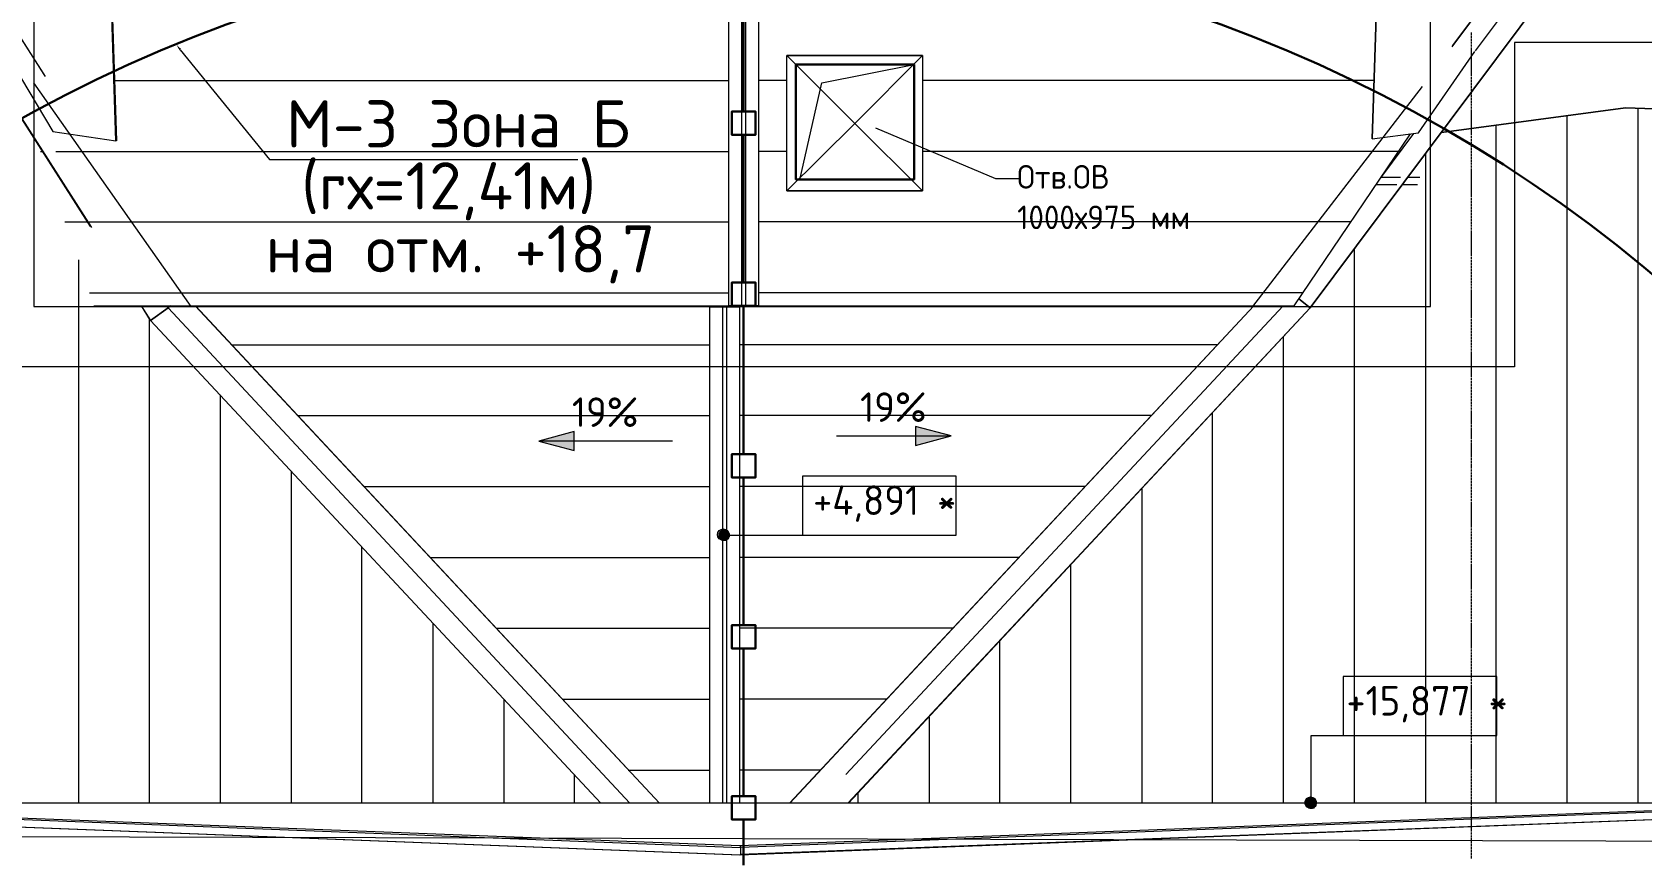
# Model space of a CAD drawing. Header units: millimetres. Extents: x -42533 to 645315, y 3457 to 82611.
# Drawn here: x 562050 to 575676, y 25284 to 32285 of the extents above; entities that cross this region are included whole.
import ezdxf

# ---------------------------------------------------------------- set-up
doc = ezdxf.new("R2010")
doc.units = ezdxf.units.MM
for name, color, linetype, true_color in [('PDF _!ЭОМ.Молниезащита', 7, 'Continuous', 0x954a95), ('PDF _Аннотация', 7, 'Continuous', 0xbababa), ('PDF _Антураж', 7, 'Continuous', 0xbababa), ('PDF _Воздуховоды', 7, 'Continuous', 0xbababa), ('PDF _Каркас', 7, 'Continuous', 0xbababa), ('PDF _Крыша', 7, 'Continuous', 0xbababa), ('PDF _Крыша штриховка', 7, 'Continuous', 0xbababa), ('PDF _Ограждение', 7, 'Continuous', 0xbababa), ('PDF _Оси', 7, 'Continuous', 0xbababa), ('PDF _Отметки', 7, 'Continuous', 0xbababa), ('PDF _Размеры', 7, 'Continuous', 0xbababa)]:
    doc.layers.add(name, color=color, linetype=linetype, true_color=true_color)
doc.layers.add('PDF _Линии', color=7, linetype='Continuous')
doc.layers.add('PDF _Текст', color=7, linetype='Continuous')
doc.styles.add('PDF GOST Common', font='GOST_Common.ttf')
doc.styles.add('PDF ISOCPEUR', font='isocpeur.ttf')

msp = doc.modelspace()

# ---------------------------------------------------------------- linework, layer by layer
at = {"layer": 'PDF _!ЭОМ.Молниезащита', "color": 5, "lineweight": 30}
for points in [[(568070.8, 31613.3), (568070.8, 32612.8), (568070.8, 32862.7), (567973.3, 32862.7), (567973.3, 33061.8), (568172.4, 33061.8), (568172.4, 32862.7), (568070.8, 32862.7)], [(568070.8, 30164.8), (568070.8, 31164.4), (568070.8, 31414.2), (567973.3, 31414.2), (567973.3, 31613.3), (568172.4, 31613.3), (568172.4, 31414.2), (568070.8, 31414.2)], [(568070.8, 28712.1), (568070.8, 29715.9), (568070.8, 29965.8), (567973.3, 29965.8), (567973.3, 30164.8), (568172.4, 30164.8), (568172.4, 29965.8), (568070.8, 29965.8)], [(568070.8, 27263.6), (568070.8, 28263.1), (568070.8, 28513), (567973.3, 28513), (567973.3, 28712.1), (568172.4, 28712.1), (568172.4, 28513), (568070.8, 28513)], [(568070.8, 25815.1), (568070.8, 26814.7), (568070.8, 27064.5), (567973.3, 27064.5), (567973.3, 27263.6), (568172.4, 27263.6), (568172.4, 27064.5), (568070.8, 27064.5)], [(568070.8, 25230.6), (568070.8, 25616.1), (567973.3, 25616.1), (567973.3, 25815.1), (568172.4, 25815.1), (568172.4, 25616.1), (568070.8, 25616.1)]]:
    msp.add_lwpolyline(points, dxfattribs=at)
at = {"layer": 'PDF _!ЭОМ.Молниезащита', "lineweight": 5}
msp.add_lwpolyline([(563301.8, 32134.3), (564059.9, 31206.7), (566668.9, 31206.7)], dxfattribs=at)
at = {"layer": 'PDF _!ЭОМ.Молниезащита', "color": 116, "lineweight": 30, "true_color": 0x136734}
msp.add_circle((567904.4, 20845.7), 12246.5, dxfattribs=at)
at = {"layer": 'PDF _!ЭОМ.Молниезащита', "lineweight": 13}
msp.add_arc((567008.4, 20453.1), 17757.8, 299.14304, 50.43064, dxfattribs=at)
at = {"layer": 'PDF _!ЭОМ.Молниезащита', "transparency": 33554559}
msp.add_solid([(563297.5, 32130), (563272.1, 32176.6), (563310.2, 32142.7)], dxfattribs=at)
at = {"layer": 'PDF _Аннотация', "color": 8, "lineweight": 9}
msp.add_lwpolyline([(569188.9, 31473.5), (570205.4, 31045.8), (570408.7, 31045.8)], dxfattribs=at)
at = {"layer": 'PDF _Аннотация', "color": 8, "lineweight": 20}
for points in [[(569870.8, 28026), (569870.8, 28525.7), (568570.5, 28525.7), (568570.5, 28026)], [(574449.2, 26327.6), (574449.2, 26827.4), (573148.9, 26827.4), (573148.9, 26327.6)]]:
    msp.add_lwpolyline(points, close=True, dxfattribs=at)
at = {"layer": 'PDF _Антураж', "color": 8, "lineweight": 18}
for points in [[(561959.2, 31888.6), (562226, 31443.9), (562759.6, 31363.4), (562399.6, 42502.4), (562602.9, 48813.1), (562399.6, 55094.1), (562556.3, 55733.6), (561328.1, 55733.6), (561213.7, 55272), (561188.3, 55263.5), (561306.9, 55733.6)], [(562556.3, 55733.6), (562560.6, 55733.6), (562399.6, 55094.1), (562607.2, 48813.1), (562399.6, 42502.4), (562763.9, 31363.4), (562759.6, 31363.4)], [(574932, 55314.3), (574927.8, 55314.3), (574821.9, 55733.6), (573593.7, 55733.6), (573746.1, 55128), (573534.4, 48652.1), (573746.1, 42142.4), (573394.6, 31380.4), (573784.2, 31431.2), (574262.8, 32121.5)], [(573394.6, 31380.4), (573746.1, 42142.4), (573534.4, 48652.1), (573746.1, 55128), (573593.7, 55733.6)], [(575537.7, 31643), (575537.7, 31643)], [(573394.6, 31380.4), (573394.6, 31380.4)], [(581518, 25421.2), (576571.1, 25633), (576528.8, 25823.6), (576329.7, 25823.6), (576283.1, 25633), (568041.1, 25315.3), (559807.6, 25633), (559761, 25823.6), (559561.9, 25823.6), (559506.9, 25599.1), (554674.4, 25421.2)], [(568041.1, 25395.8), (568045.3, 25395.8), (568045.3, 25383.1), (576278.9, 25700.8), (576278.9, 25633), (568045.3, 25319.6)], [(568045.3, 25383.1), (568045.3, 25395.8)]]:
    msp.add_lwpolyline(points, dxfattribs=at)
for points in [[(573979.1, 31435.4), (575537.7, 31643), (581390.9, 31439.7), (575537.7, 31643)], [(559811.8, 25700.8), (568045.3, 25378.9), (568045.3, 25315.3), (559811.8, 25633)]]:
    msp.add_lwpolyline(points, close=True, dxfattribs=at)
at = {"layer": 'PDF _Воздуховоды', "color": 8, "lineweight": 18}
for points in [[(568439.2, 30939.9), (569587, 30939.9), (569015.2, 31511.7), (568439.2, 30939.9), (568439.2, 32087.7), (569015.2, 31511.7), (569587, 32087.7), (568439.2, 32087.7)], [(569587, 32087.7), (569587, 30939.9)]]:
    msp.add_lwpolyline(points, dxfattribs=at)
msp.add_lwpolyline([(568439.2, 30939.9), (568439.2, 32087.7), (569587, 32087.7), (569587, 30939.9)], close=True, dxfattribs=at)
at = {"layer": 'PDF _Каркас', "lineweight": 18}
for points in [[(573428.5, 30994.9), (573602.1, 30994.9)], [(573631.8, 31054.2), (573466.6, 31054.2)], [(573648.7, 30994.9), (573775.8, 30994.9)], [(573797, 31054.2), (573695.3, 31054.2)], [(563843.9, 29965.8), (563843.9, 29961.5), (563776.1, 29961.5), (563708.4, 29961.5), (563708.4, 29965.8)], [(563776.1, 29961.5), (563776.1, 29965.8)], [(565944.6, 29965.8), (565944.6, 29957.3), (565881.1, 29957.3), (565809.1, 29957.3), (565809.1, 29965.8)], [(565881.1, 29957.3), (565881.1, 29965.8)], [(567986.1, 29965.8), (567986.1, 29961.5), (567922.5, 29961.5), (567850.5, 29961.5), (567850.5, 29965.8)], [(567922.5, 29961.5), (567922.5, 29965.8)], [(568341.8, 29965.8), (568341.8, 29961.5), (568269.8, 29961.5), (568206.3, 29961.5), (568206.3, 29965.8)], [(568269.8, 29965.8), (568269.8, 29961.5)], [(572119.8, 29965.8), (572119.8, 29961.5), (572047.8, 29961.5), (571984.2, 29961.5), (571984.2, 29965.8)], [(572047.8, 29965.8), (572047.8, 29961.5)]]:
    msp.add_lwpolyline(points, dxfattribs=at)
at = {"layer": 'PDF _Крыша', "color": 8, "lineweight": 9}
for points in [[(568197.8, 29965.8), (572733.9, 29965.8), (573716.5, 31422.7)], [(562573.3, 29965.8), (567947.9, 29965.8)], [(563708.4, 29961.5), (563437.3, 29961.5)], [(565809.1, 29961.5), (563843.9, 29961.5)], [(567850.5, 29961.5), (565944.6, 29961.5)], [(567905.6, 29957.3), (567905.6, 29961.5)], [(568206.3, 29961.5), (567986.1, 29961.5)], [(572047.8, 29961.5), (568341.8, 29961.5)], [(572382.3, 29961.5), (572119.8, 29961.5)]]:
    msp.add_lwpolyline(points, dxfattribs=at)
at = {"layer": 'PDF _Крыша штриховка', "color": 8, "lineweight": 9}
for points in [[(562746.9, 31875.9), (567947.9, 31875.9)], [(568439.2, 31875.9), (568197.8, 31875.9)], [(573411.5, 31875.9), (569587, 31875.9)], [(575643.6, 31638.7), (575643.6, 25755.8)], [(574440.7, 31494.7), (574440.7, 25755.8)], [(575042.1, 31575.2), (575042.1, 25755.8)], [(562120.1, 31274.5), (562137, 31274.5)], [(562251.4, 31274.5), (567947.9, 31274.5)], [(568439.2, 31274.5), (568197.8, 31274.5)], [(573619.1, 31274.5), (569587, 31274.5)], [(573843.5, 31253.3), (573843.5, 25755.8)], [(562327.6, 30677.3), (562518.2, 30677.3)], [(562530.9, 30677.3), (567947.9, 30677.3)], [(573212.5, 30677.3), (568197.8, 30677.3)], [(573242.1, 30448.6), (573242.1, 25755.8)], [(562442, 30355.4), (562442, 25755.8)], [(562535.2, 30075.9), (567947.9, 30075.9)], [(572810.1, 30075.9), (568197.8, 30075.9)], [(563039.2, 29859.9), (563039.2, 25755.8)], [(563742.2, 29635.4), (567787, 29635.4)], [(572081.6, 29635.4), (568036.9, 29635.4)], [(572640.7, 29703.2), (572640.7, 25755.8)], [(563640.6, 29211.9), (563640.6, 25755.8)], [(564301.3, 29038.2), (567787, 29038.2)], [(571522.6, 29038.2), (568036.9, 29038.2)], [(572039.3, 29059.4), (572039.3, 25755.8)], [(564242, 28568.1), (564242, 25755.8)], [(564860.4, 28436.8), (567787, 28436.8)], [(570963.5, 28436.8), (568036.9, 28436.8)], [(571442.1, 28415.6), (571442.1, 25755.8)], [(564839.2, 27924.3), (564839.2, 25755.8)], [(565419.4, 27835.4), (567787, 27835.4)], [(570404.4, 27835.4), (568036.9, 27835.4)], [(570840.7, 27771.8), (570840.7, 25755.8)], [(565440.6, 27280.5), (565440.6, 25755.8)], [(565978.5, 27238.2), (567787, 27238.2)], [(569841.1, 27238.2), (568036.9, 27238.2)], [(570239.3, 27128.1), (570239.3, 25755.8)], [(566042, 26636.8), (566042, 25755.8)], [(566537.6, 26636.8), (567787, 26636.8)], [(569282.1, 26636.8), (568036.9, 26636.8)], [(569642.1, 26484.3), (569642.1, 25755.8)], [(567096.6, 26035.4), (567787, 26035.4)], [(568723, 26035.4), (568036.9, 26035.4)], [(566639.2, 25993), (566639.2, 25755.8)], [(569040.7, 25844.8), (569040.7, 25755.8)], [(562285.3, 25539.8), (562285.3, 25535.6)], [(562882.5, 25514.4), (562882.5, 25514.4)], [(563483.9, 25493.2), (563483.9, 25489)], [(572484, 25489), (572484, 25484.8)], [(573085.4, 25510.2), (573085.4, 25510.2)], [(573686.8, 25535.6), (573686.8, 25531.3)], [(574284, 25556.8), (574284, 25556.8)], [(574885.4, 25582.2), (574885.4, 25577.9)], [(575486.9, 25603.3), (575486.9, 25603.3)], [(564085.3, 25472), (564085.3, 25467.8)], [(564686.7, 25446.6), (564686.7, 25442.4)], [(565283.9, 25425.5), (565283.9, 25421.2)], [(565885.3, 25400), (565885.3, 25395.8)], [(566486.7, 25378.9), (566486.7, 25374.6)], [(567083.9, 25353.5), (567083.9, 25353.5)], [(568883.9, 25349.2), (568883.9, 25345)], [(569485.4, 25374.6), (569485.4, 25370.4)], [(570086.8, 25395.8), (570086.8, 25391.6)], [(570684, 25421.2), (570684, 25417)], [(571285.4, 25442.4), (571285.4, 25438.2)], [(571886.8, 25467.8), (571886.8, 25463.6)], [(567685.3, 25332.3), (567685.3, 25328)], [(568286.8, 25328), (568286.8, 25323.8)]]:
    msp.add_lwpolyline(points, dxfattribs=at)
at = {"layer": 'PDF _Линии', "color": 8, "lineweight": 9}
for points in [[(581530.7, 32858.5), (581619.6, 25417), (554538.8, 25489), (554538.8, 32858.5), (561298.4, 32858.5), (561298.4, 55496.4), (574597.4, 55496.4), (574597.4, 32858.5), (581496.8, 32858.5)], [(581399.4, 32197.8), (574597.4, 32197.8), (574597.4, 29449), (561476.3, 29449), (561476.3, 32159.7), (554538.8, 32159.7)], [(568549.4, 31033.1), (568735.7, 31854.7), (569515, 32011.4)], [(563394.9, 29961.5), (562065, 31854.7)], [(572382.3, 29961.5), (573818.1, 31825.1)]]:
    msp.add_lwpolyline(points, dxfattribs=at)
for points in [[(573885.9, 54767.9), (562065, 54767.9), (562065, 29961.5), (573885.9, 29961.5)], [(559790.7, 25755.8), (559803.4, 25713.5), (568041.1, 25395.8), (576283.1, 25713.5), (576291.6, 25755.8)]]:
    msp.add_lwpolyline(points, close=True, dxfattribs=at)
at = {"layer": 'PDF _Линии', "color": 8, "lineweight": 30}
msp.add_lwpolyline([(569515, 32011.4), (568515.5, 32011.4), (568515.5, 31037.3), (569515, 31037.3)], close=True, dxfattribs=at)
at = {"layer": 'PDF _Ограждение', "color": 8, "lineweight": 9}
for points in [[(568087.7, 55733.6), (568197.8, 55733.6), (568197.8, 29965.8), (568087.7, 29965.8), (568070.8, 29965.8), (568053.8, 29965.8), (567947.9, 29965.8), (567947.9, 55733.6), (568053.8, 55733.6), (568070.8, 55733.6), (568087.7, 55733.6), (568087.7, 29965.8)], [(568053.8, 55733.6), (568053.8, 29965.8)], [(562162.5, 31909.8), (561459.4, 33011), (562149.7, 31926.7)], [(574076.5, 32172.4), (574673.7, 32977.1), (574068, 32159.7)], [(562543.6, 30639.2), (561129, 32854.3), (562552.1, 30630.7)], [(575037.9, 32858.5), (572869.4, 29948.8), (575037.9, 32858.5)], [(574267.1, 32125.8), (574673.7, 32672.1)], [(573475.1, 31062.7), (573746.1, 31426.9)], [(572856.7, 29957.3), (572869.4, 29948.8), (572772, 30025), (572869.4, 29948.8)], [(562971.4, 29965.8), (563051.9, 29842.9)], [(563225.5, 29965.8), (563200.1, 29948.8), (563051.9, 29842.9), (562975.6, 29965.8)], [(563106.9, 29881), (563051.9, 29842.9), (563200.1, 29948.8), (567109.3, 25755.8)], [(566863.7, 25755.8), (563051.9, 29842.9), (566863.7, 25755.8)], [(563187.4, 29965.8), (563200.1, 29948.8)], [(563433.1, 29965.8), (567359.2, 25755.8), (563428.8, 29965.8)], [(567787, 25755.8), (567787, 29957.3), (567892.9, 29957.3), (567909.8, 29957.3), (567926.8, 29957.3), (567926.8, 25755.8)], [(567892.9, 29957.3), (567892.9, 25755.8)], [(567926.8, 29957.3), (568036.9, 29957.3), (568036.9, 25755.8)], [(568460.4, 25755.8), (572390.8, 29965.8), (568464.6, 25755.8)], [(568939, 25997.2), (572640.7, 29965.8)], [(568955.9, 25755.8), (572869.4, 29948.8), (568960.2, 25755.8)]]:
    msp.add_lwpolyline(points, dxfattribs=at)
at = {"layer": 'PDF _Оси', "color": 8, "lineweight": 9}
for points in [[(574233.2, 32261.3), (574233.2, 32282.5)], [(574233.2, 32235.9), (574233.2, 32257.1)], [(574233.2, 32210.5), (574233.2, 32231.7)], [(574233.2, 32189.3), (574233.2, 32206.3)], [(574233.2, 32185.1), (574233.2, 32185.1)], [(574233.2, 32163.9), (574233.2, 32180.8)], [(574233.2, 32159.7), (574233.2, 32159.7)], [(574233.2, 32138.5), (574233.2, 32155.4)], [(574233.2, 32113.1), (574233.2, 32134.3)], [(574233.2, 32087.7), (574233.2, 32108.8)], [(574233.2, 32062.3), (574233.2, 32083.4)], [(574233.2, 32036.8), (574233.2, 32058)], [(574233.2, 32011.4), (574233.2, 32032.6)], [(574233.2, 31986), (574233.2, 32007.2)], [(574233.2, 31960.6), (574233.2, 31981.8)], [(574233.2, 31935.2), (574233.2, 31956.4)], [(574233.2, 31914), (574233.2, 31931)], [(574233.2, 31909.8), (574233.2, 31909.8)], [(574233.2, 31888.6), (574233.2, 31905.5)], [(574233.2, 31863.2), (574233.2, 31884.4)], [(574233.2, 31837.8), (574233.2, 31859)], [(574233.2, 31812.4), (574233.2, 31833.5)], [(574233.2, 31787), (574233.2, 31808.1)], [(574233.2, 31761.5), (574233.2, 31782.7)], [(574233.2, 31736.1), (574233.2, 31757.3)], [(574233.2, 31710.7), (574233.2, 31731.9)], [(574233.2, 31685.3), (574233.2, 31706.5)], [(574233.2, 31664.1), (574233.2, 31681.1)], [(574233.2, 31659.9), (574233.2, 31659.9)], [(574233.2, 31638.7), (574233.2, 31655.7)], [(574233.2, 31634.5), (574233.2, 31634.5)], [(574233.2, 31613.3), (574233.2, 31630.2)], [(574233.2, 31587.9), (574233.2, 31609.1)], [(574233.2, 31562.5), (574233.2, 31583.7)], [(574233.2, 31537.1), (574233.2, 31558.2)], [(574233.2, 31511.7), (574233.2, 31532.8)], [(574233.2, 31486.2), (574233.2, 31507.4)], [(574233.2, 31460.8), (574233.2, 31482)], [(574233.2, 31435.4), (574233.2, 31456.6)], [(574233.2, 31414.2), (574233.2, 31431.2)], [(574233.2, 31410), (574233.2, 31410)], [(574233.2, 31388.8), (574233.2, 31405.8)], [(574233.2, 31384.6), (574233.2, 31384.6)], [(574233.2, 31363.4), (574233.2, 31380.4)], [(574233.2, 31338), (574233.2, 31359.2)], [(574233.2, 31312.6), (574233.2, 31333.8)], [(574233.2, 31287.2), (574233.2, 31308.4)], [(574233.2, 31261.8), (574233.2, 31282.9)], [(574233.2, 31236.4), (574233.2, 31257.5)], [(574233.2, 31210.9), (574233.2, 31232.1)], [(574233.2, 31185.5), (574233.2, 31206.7)], [(574233.2, 31164.4), (574233.2, 31181.3)], [(574233.2, 31160.1), (574233.2, 31160.1)], [(574233.2, 31138.9), (574233.2, 31155.9)], [(574233.2, 31134.7), (574233.2, 31134.7)], [(574233.2, 31113.5), (574233.2, 31130.5)], [(574233.2, 31088.1), (574233.2, 31109.3)], [(574233.2, 31062.7), (574233.2, 31083.9)], [(574233.2, 31037.3), (574233.2, 31058.5)], [(574233.2, 31011.9), (574233.2, 31033.1)], [(574233.2, 30986.5), (574233.2, 31007.6)], [(574233.2, 30961.1), (574233.2, 30982.2)], [(574233.2, 30935.6), (574233.2, 30956.8)], [(574233.2, 30910.2), (574233.2, 30931.4)], [(574233.2, 30889.1), (574233.2, 30906)], [(574233.2, 30884.8), (574233.2, 30884.8)], [(574233.2, 30863.6), (574233.2, 30880.6)], [(574233.2, 30838.2), (574233.2, 30859.4)], [(574233.2, 30812.8), (574233.2, 30834)], [(574233.2, 30787.4), (574233.2, 30808.6)], [(574233.2, 30762), (574233.2, 30783.2)], [(574233.2, 30736.6), (574233.2, 30757.8)], [(574233.2, 30711.2), (574233.2, 30732.4)], [(574233.2, 30685.8), (574233.2, 30706.9)], [(574233.2, 30660.4), (574233.2, 30681.5)], [(574233.2, 30639.2), (574233.2, 30656.1)], [(574233.2, 30634.9), (574233.2, 30634.9)], [(574233.2, 30613.8), (574233.2, 30630.7)], [(574233.2, 30609.5), (574233.2, 30609.5)], [(574233.2, 30588.3), (574233.2, 30605.3)], [(574233.2, 30562.9), (574233.2, 30584.1)], [(574233.2, 30537.5), (574233.2, 30558.7)], [(574233.2, 30512.1), (574233.2, 30533.3)], [(574233.2, 30486.7), (574233.2, 30507.9)], [(574233.2, 30461.3), (574233.2, 30482.5)], [(574233.2, 30435.9), (574233.2, 30457.1)], [(574233.2, 30410.5), (574233.2, 30431.6)], [(574233.2, 30389.3), (574233.2, 30406.2)], [(574233.2, 30385.1), (574233.2, 30385.1)], [(574233.2, 30363.9), (574233.2, 30380.8)], [(574233.2, 30359.6), (574233.2, 30359.6)], [(574233.2, 30338.5), (574233.2, 30355.4)], [(574233.2, 30313.1), (574233.2, 30334.2)], [(574233.2, 30287.6), (574233.2, 30308.8)], [(574233.2, 30262.2), (574233.2, 30283.4)], [(574233.2, 30236.8), (574233.2, 30258)], [(574233.2, 30211.4), (574233.2, 30232.6)], [(574233.2, 30186), (574233.2, 30207.2)], [(574233.2, 30160.6), (574233.2, 30181.8)], [(574233.2, 30139.4), (574233.2, 30156.3)], [(574233.2, 30135.2), (574233.2, 30135.2)], [(574233.2, 30114), (574233.2, 30130.9)], [(574233.2, 30109.8), (574233.2, 30109.8)], [(574233.2, 30088.6), (574233.2, 30105.5)], [(574233.2, 30063.2), (574233.2, 30084.3)], [(574233.2, 30037.8), (574233.2, 30058.9)], [(574233.2, 30012.3), (574233.2, 30033.5)], [(574233.2, 29986.9), (574233.2, 30008.1)], [(574233.2, 29961.5), (574233.2, 29982.7)], [(574233.2, 29936.1), (574233.2, 29957.3)], [(574233.2, 29910.7), (574233.2, 29931.9)], [(574233.2, 29885.3), (574233.2, 29906.5)], [(574233.2, 29864.1), (574233.2, 29881)], [(574233.2, 29859.9), (574233.2, 29859.9)], [(574233.2, 29838.7), (574233.2, 29855.6)], [(574233.2, 29813.3), (574233.2, 29834.5)], [(574233.2, 29787.9), (574233.2, 29809)], [(574233.2, 29762.5), (574233.2, 29783.6)], [(574233.2, 29737), (574233.2, 29758.2)], [(574233.2, 29711.6), (574233.2, 29732.8)], [(574233.2, 29686.2), (574233.2, 29707.4)], [(574233.2, 29660.8), (574233.2, 29682)], [(574233.2, 29635.4), (574233.2, 29656.6)], [(574233.2, 29614.2), (574233.2, 29631.2)], [(574233.2, 29610), (574233.2, 29610)], [(574233.2, 29588.8), (574233.2, 29605.7)], [(574233.2, 29584.6), (574233.2, 29584.6)], [(574233.2, 29563.4), (574233.2, 29580.3)], [(574233.2, 29538), (574233.2, 29559.2)], [(574233.2, 29512.6), (574233.2, 29533.7)], [(574233.2, 29487.2), (574233.2, 29508.3)], [(574233.2, 29461.7), (574233.2, 29482.9)], [(574233.2, 29436.3), (574233.2, 29457.5)], [(574233.2, 29410.9), (574233.2, 29432.1)], [(574233.2, 29385.5), (574233.2, 29406.7)], [(574233.2, 29364.3), (574233.2, 29381.3)], [(574233.2, 29360.1), (574233.2, 29360.1)], [(574233.2, 29338.9), (574233.2, 29355.9)], [(574233.2, 29334.7), (574233.2, 29334.7)], [(574233.2, 29313.5), (574233.2, 29330.5)], [(574233.2, 29288.1), (574233.2, 29309.3)], [(574233.2, 29262.7), (574233.2, 29283.9)], [(574233.2, 29237.3), (574233.2, 29258.5)], [(574233.2, 29211.9), (574233.2, 29233)], [(574233.2, 29186.4), (574233.2, 29207.6)], [(574233.2, 29161), (574233.2, 29182.2)], [(574233.2, 29135.6), (574233.2, 29156.8)], [(574233.2, 29114.4), (574233.2, 29131.4)], [(574233.2, 29110.2), (574233.2, 29110.2)], [(574233.2, 29089), (574233.2, 29106)], [(574233.2, 29084.8), (574233.2, 29084.8)], [(574233.2, 29063.6), (574233.2, 29080.6)], [(574233.2, 29038.2), (574233.2, 29059.4)], [(574233.2, 29012.8), (574233.2, 29034)], [(574233.2, 28987.4), (574233.2, 29008.6)], [(574233.2, 28962), (574233.2, 28983.2)], [(574233.2, 28936.6), (574233.2, 28957.7)], [(574233.2, 28911.2), (574233.2, 28932.3)], [(574233.2, 28885.7), (574233.2, 28906.9)], [(574233.2, 28860.3), (574233.2, 28881.5)], [(574233.2, 28839.2), (574233.2, 28856.1)], [(574233.2, 28834.9), (574233.2, 28834.9)], [(574233.2, 28813.7), (574233.2, 28830.7)], [(574233.2, 28809.5), (574233.2, 28809.5)], [(574233.2, 28788.3), (574233.2, 28805.3)], [(574233.2, 28762.9), (574233.2, 28784.1)], [(574233.2, 28737.5), (574233.2, 28758.7)], [(574233.2, 28712.1), (574233.2, 28733.3)], [(574233.2, 28686.7), (574233.2, 28707.9)], [(574233.2, 28661.3), (574233.2, 28682.4)], [(574233.2, 28635.9), (574233.2, 28657)], [(574233.2, 28610.4), (574233.2, 28631.6)], [(574233.2, 28589.3), (574233.2, 28606.2)], [(574233.2, 28585), (574233.2, 28585)], [(574233.2, 28563.9), (574233.2, 28580.8)], [(574233.2, 28559.6), (574233.2, 28559.6)], [(574233.2, 28538.4), (574233.2, 28555.4)], [(574233.2, 28513), (574233.2, 28534.2)], [(574233.2, 28487.6), (574233.2, 28508.8)], [(574233.2, 28462.2), (574233.2, 28483.4)], [(574233.2, 28436.8), (574233.2, 28458)], [(574233.2, 28411.4), (574233.2, 28432.6)], [(574233.2, 28386), (574233.2, 28407.1)], [(574233.2, 28360.6), (574233.2, 28381.7)], [(574233.2, 28339.4), (574233.2, 28356.3)], [(574233.2, 28335.1), (574233.2, 28335.1)], [(574233.2, 28314), (574233.2, 28330.9)], [(574233.2, 28309.7), (574233.2, 28309.7)], [(574233.2, 28288.6), (574233.2, 28305.5)], [(574233.2, 28263.1), (574233.2, 28284.3)], [(574233.2, 28237.7), (574233.2, 28258.9)], [(574233.2, 28212.3), (574233.2, 28233.5)], [(574233.2, 28186.9), (574233.2, 28208.1)], [(574233.2, 28161.5), (574233.2, 28182.7)], [(574233.2, 28136.1), (574233.2, 28157.3)], [(574233.2, 28110.7), (574233.2, 28131.8)], [(574233.2, 28089.5), (574233.2, 28106.4)], [(574233.2, 28085.3), (574233.2, 28085.3)], [(574233.2, 28064.1), (574233.2, 28081)], [(574233.2, 28059.8), (574233.2, 28059.8)], [(574233.2, 28038.7), (574233.2, 28055.6)], [(574233.2, 28013.3), (574233.2, 28034.4)], [(574233.2, 27987.8), (574233.2, 28009)], [(574233.2, 27962.4), (574233.2, 27983.6)], [(574233.2, 27937), (574233.2, 27958.2)], [(574233.2, 27911.6), (574233.2, 27932.8)], [(574233.2, 27886.2), (574233.2, 27907.4)], [(574233.2, 27860.8), (574233.2, 27882)], [(574233.2, 27835.4), (574233.2, 27856.6)], [(574233.2, 27814.2), (574233.2, 27831.1)], [(574233.2, 27810), (574233.2, 27810)], [(574233.2, 27788.8), (574233.2, 27805.7)], [(574233.2, 27784.5), (574233.2, 27784.5)], [(574233.2, 27763.4), (574233.2, 27780.3)], [(574233.2, 27738), (574233.2, 27759.1)], [(574233.2, 27712.5), (574233.2, 27733.7)], [(574233.2, 27687.1), (574233.2, 27708.3)], [(574233.2, 27661.7), (574233.2, 27682.9)], [(574233.2, 27636.3), (574233.2, 27657.5)], [(574233.2, 27610.9), (574233.2, 27632.1)], [(574233.2, 27585.5), (574233.2, 27606.7)], [(574233.2, 27564.3), (574233.2, 27581.3)], [(574233.2, 27560.1), (574233.2, 27560.1)], [(574233.2, 27538.9), (574233.2, 27555.8)], [(574233.2, 27534.7), (574233.2, 27534.7)], [(574233.2, 27513.5), (574233.2, 27530.4)], [(574233.2, 27488.1), (574233.2, 27509.3)], [(574233.2, 27462.7), (574233.2, 27483.8)], [(574233.2, 27437.3), (574233.2, 27458.4)], [(574233.2, 27411.8), (574233.2, 27433)], [(574233.2, 27386.4), (574233.2, 27407.6)], [(574233.2, 27361), (574233.2, 27382.2)], [(574233.2, 27335.6), (574233.2, 27356.8)], [(574233.2, 27314.4), (574233.2, 27331.4)], [(574233.2, 27310.2), (574233.2, 27310.2)], [(574233.2, 27289), (574233.2, 27306)], [(574233.2, 27284.8), (574233.2, 27284.8)], [(574233.2, 27263.6), (574233.2, 27280.5)], [(574233.2, 27238.2), (574233.2, 27259.4)], [(574233.2, 27212.8), (574233.2, 27234)], [(574233.2, 27187.4), (574233.2, 27208.5)], [(574233.2, 27162), (574233.2, 27183.1)], [(574233.2, 27136.5), (574233.2, 27157.7)], [(574233.2, 27111.1), (574233.2, 27132.3)], [(574233.2, 27085.7), (574233.2, 27106.9)], [(574233.2, 27064.5), (574233.2, 27081.5)], [(574233.2, 27060.3), (574233.2, 27060.3)], [(574233.2, 27039.1), (574233.2, 27056.1)], [(574233.2, 27034.9), (574233.2, 27034.9)], [(574233.2, 27013.7), (574233.2, 27030.7)], [(574233.2, 26988.3), (574233.2, 27009.5)], [(574233.2, 26962.9), (574233.2, 26984.1)], [(574233.2, 26937.5), (574233.2, 26958.7)], [(574233.2, 26912.1), (574233.2, 26933.2)], [(574233.2, 26886.7), (574233.2, 26907.8)], [(574233.2, 26861.2), (574233.2, 26882.4)], [(574233.2, 26835.8), (574233.2, 26857)], [(574233.2, 26810.4), (574233.2, 26831.6)], [(574233.2, 26789.2), (574233.2, 26806.2)], [(574233.2, 26785), (574233.2, 26785)], [(574233.2, 26763.8), (574233.2, 26780.8)], [(574233.2, 26759.6), (574233.2, 26759.6)], [(574233.2, 26738.4), (574233.2, 26755.4)], [(574233.2, 26713), (574233.2, 26734.2)], [(574233.2, 26687.6), (574233.2, 26708.8)], [(574233.2, 26662.2), (574233.2, 26683.4)], [(574233.2, 26636.8), (574233.2, 26657.9)], [(574233.2, 26611.4), (574233.2, 26632.5)], [(574233.2, 26585.9), (574233.2, 26607.1)], [(574233.2, 26560.5), (574233.2, 26581.7)], [(574233.2, 26539.4), (574233.2, 26556.3)], [(574233.2, 26535.1), (574233.2, 26535.1)], [(574233.2, 26513.9), (574233.2, 26530.9)], [(574233.2, 26509.7), (574233.2, 26509.7)], [(574233.2, 26488.5), (574233.2, 26505.5)], [(574233.2, 26463.1), (574233.2, 26484.3)], [(574233.2, 26437.7), (574233.2, 26458.9)], [(574233.2, 26412.3), (574233.2, 26433.5)], [(574233.2, 26386.9), (574233.2, 26408.1)], [(574233.2, 26361.5), (574233.2, 26382.6)], [(574233.2, 26336.1), (574233.2, 26357.2)], [(574233.2, 26310.6), (574233.2, 26331.8)], [(574233.2, 26289.5), (574233.2, 26306.4)], [(574233.2, 26285.2), (574233.2, 26285.2)], [(574233.2, 26264.1), (574233.2, 26281)], [(574233.2, 26259.8), (574233.2, 26259.8)], [(574233.2, 26238.6), (574233.2, 26255.6)], [(574233.2, 26213.2), (574233.2, 26234.4)], [(574233.2, 26187.8), (574233.2, 26209)], [(574233.2, 26162.4), (574233.2, 26183.6)], [(574233.2, 26137), (574233.2, 26158.2)], [(574233.2, 26111.6), (574233.2, 26132.8)], [(574233.2, 26086.2), (574233.2, 26107.4)], [(574233.2, 26060.8), (574233.2, 26081.9)], [(574233.2, 26039.6), (574233.2, 26056.5)], [(574233.2, 26035.4), (574233.2, 26035.4)], [(574233.2, 26014.2), (574233.2, 26031.1)], [(574233.2, 26009.9), (574233.2, 26009.9)], [(574233.2, 25988.8), (574233.2, 26005.7)], [(574233.2, 25963.3), (574233.2, 25984.5)], [(574233.2, 25937.9), (574233.2, 25959.1)], [(574233.2, 25912.5), (574233.2, 25933.7)], [(574233.2, 25887.1), (574233.2, 25908.3)], [(574233.2, 25861.7), (574233.2, 25882.9)], [(574233.2, 25836.3), (574233.2, 25857.5)], [(574233.2, 25810.9), (574233.2, 25832.1)], [(574233.2, 25785.5), (574233.2, 25806.6)], [(574233.2, 25764.3), (574233.2, 25781.2)], [(574233.2, 25760.1), (574233.2, 25760.1)], [(574233.2, 25738.9), (574233.2, 25755.8)], [(574233.2, 25734.6), (574233.2, 25734.6)], [(574233.2, 25713.5), (574233.2, 25730.4)], [(574233.2, 25688.1), (574233.2, 25709.2)], [(574233.2, 25662.6), (574233.2, 25683.8)], [(574233.2, 25637.2), (574233.2, 25658.4)], [(574233.2, 25611.8), (574233.2, 25633)], [(574233.2, 25586.4), (574233.2, 25607.6)], [(574233.2, 25561), (574233.2, 25582.2)], [(574233.2, 25535.6), (574233.2, 25556.8)], [(574233.2, 25514.4), (574233.2, 25531.3)], [(574233.2, 25510.2), (574233.2, 25510.2)], [(574233.2, 25489), (574233.2, 25505.9)], [(574233.2, 25484.8), (574233.2, 25484.8)], [(574233.2, 25463.6), (574233.2, 25480.5)], [(574233.2, 25438.2), (574233.2, 25459.3)], [(574233.2, 25412.8), (574233.2, 25433.9)], [(574233.2, 25387.3), (574233.2, 25408.5)], [(574233.2, 25361.9), (574233.2, 25383.1)], [(574233.2, 25336.5), (574233.2, 25357.7)], [(574233.2, 25311.1), (574233.2, 25332.3)], [(574233.2, 25285.7), (574233.2, 25306.9)]]:
    msp.add_lwpolyline(points, dxfattribs=at)
at = {"layer": 'PDF _Отметки', "color": 8, "lineweight": 20}
for points in [[(567905.6, 28026), (568773.8, 28026), (569218.5, 28026)], [(572877.9, 25755.8), (572877.9, 26327.6), (573801.2, 26327.6)]]:
    msp.add_lwpolyline(points, dxfattribs=at)
at = {"layer": 'PDF _Отметки', "lineweight": 9}
for centre in [(567900.1, 28029.2), (572872.6, 25758.9)]:
    msp.add_circle(centre, 48.7, dxfattribs=at)
at = {"layer": 'PDF _Отметки', "transparency": 33554559}
for points in [[(567892.9, 28072.6), (567926.8, 28068.3), (567888.6, 28068.3)], [(567897.1, 28072.6), (567922.5, 28072.6), (567892.9, 28072.6)], [(567922.5, 28072.6), (567892.9, 28072.6), (567926.8, 28068.3)], [(567901.3, 28072.6), (567918.3, 28072.6), (567897.1, 28072.6)], [(567918.3, 28072.6), (567897.1, 28072.6), (567922.5, 28072.6)], [(567909.8, 28072.6), (567914.1, 28072.6), (567901.3, 28072.6)], [(567914.1, 28072.6), (567901.3, 28072.6), (567918.3, 28072.6)], [(567863.2, 28047.1), (567952.2, 28042.9), (567859, 28042.9)], [(567952.2, 28042.9), (567859, 28042.9), (567956.4, 28038.7)], [(567859, 28042.9), (567956.4, 28038.7), (567859, 28038.7)], [(567956.4, 28038.7), (567859, 28038.7), (567956.4, 28034.4)], [(567859, 28038.7), (567956.4, 28034.4), (567859, 28034.4)], [(567956.4, 28034.4), (567859, 28034.4), (567956.4, 28030.2)], [(567859, 28034.4), (567956.4, 28030.2), (567859, 28030.2)], [(567956.4, 28030.2), (567859, 28030.2), (567956.4, 28026)], [(567859, 28030.2), (567956.4, 28026), (567859, 28026)], [(567956.4, 28026), (567859, 28026), (567956.4, 28021.7)], [(567859, 28026), (567956.4, 28021.7), (567859, 28021.7)], [(567956.4, 28021.7), (567859, 28021.7), (567956.4, 28013.3)], [(567859, 28021.7), (567956.4, 28013.3), (567859, 28013.3)], [(567956.4, 28013.3), (567859, 28013.3), (567956.4, 28009)], [(567859, 28013.3), (567956.4, 28009), (567859, 28009)], [(567956.4, 28009), (567859, 28009), (567952.2, 28004.8)], [(567859, 28009), (567952.2, 28004.8), (567859, 28004.8)], [(567952.2, 28004.8), (567859, 28004.8), (567952.2, 28000.6)], [(567859, 28004.8), (567952.2, 28000.6), (567863.2, 28000.6)], [(567867.5, 28051.4), (567952.2, 28047.1), (567863.2, 28047.1)], [(567952.2, 28047.1), (567863.2, 28047.1), (567952.2, 28042.9)], [(567952.2, 28000.6), (567863.2, 28000.6), (567947.9, 27996.3)], [(567863.2, 28000.6), (567947.9, 27996.3), (567867.5, 27996.3)], [(567871.7, 28059.8), (567947.9, 28055.6), (567867.5, 28055.6)], [(567947.9, 28055.6), (567867.5, 28055.6), (567947.9, 28051.4)], [(567867.5, 28055.6), (567947.9, 28051.4), (567867.5, 28051.4)], [(567947.9, 28051.4), (567867.5, 28051.4), (567952.2, 28047.1)], [(567947.9, 27996.3), (567867.5, 27996.3), (567947.9, 27992.1)], [(567867.5, 27996.3), (567947.9, 27992.1), (567867.5, 27992.1)], [(567947.9, 27992.1), (567867.5, 27992.1), (567943.7, 27987.8)], [(567867.5, 27992.1), (567943.7, 27987.8), (567871.7, 27987.8)], [(567875.9, 28064.1), (567943.7, 28059.8), (567871.7, 28059.8)], [(567943.7, 28059.8), (567871.7, 28059.8), (567947.9, 28055.6)], [(567943.7, 27987.8), (567871.7, 27987.8), (567939.5, 27987.8)], [(567871.7, 27987.8), (567939.5, 27987.8), (567875.9, 27987.8)], [(567880.2, 28064.1), (567939.5, 28064.1), (567875.9, 28064.1)], [(567939.5, 28064.1), (567875.9, 28064.1), (567943.7, 28059.8)], [(567939.5, 27987.8), (567875.9, 27987.8), (567935.2, 27983.6)], [(567875.9, 27987.8), (567935.2, 27983.6), (567880.2, 27983.6)], [(567888.6, 28068.3), (567931, 28068.3), (567880.2, 28068.3)], [(567931, 28068.3), (567880.2, 28068.3), (567935.2, 28064.1)], [(567880.2, 28068.3), (567935.2, 28064.1), (567880.2, 28064.1)], [(567935.2, 28064.1), (567880.2, 28064.1), (567939.5, 28064.1)], [(567935.2, 27983.6), (567880.2, 27983.6), (567931, 27979.4)], [(567880.2, 27983.6), (567931, 27979.4), (567880.2, 27979.4)], [(567931, 27979.4), (567880.2, 27979.4), (567926.8, 27979.4)], [(567880.2, 27979.4), (567926.8, 27979.4), (567888.6, 27979.4)], [(567926.8, 28068.3), (567888.6, 28068.3), (567931, 28068.3)], [(567926.8, 27979.4), (567888.6, 27979.4), (567922.5, 27975.1)], [(567888.6, 27979.4), (567922.5, 27975.1), (567892.9, 27975.1)], [(567922.5, 27975.1), (567892.9, 27975.1), (567918.3, 27975.1)], [(567892.9, 27975.1), (567918.3, 27975.1), (567897.1, 27975.1)], [(567897.1, 27975.1), (567901.3, 27975.1), (567914.1, 27975.1)], [(567897.1, 27975.1), (567918.3, 27975.1), (567914.1, 27975.1)], [(567901.3, 27975.1), (567914.1, 27975.1), (567909.8, 27975.1)], [(572831.3, 25772.8), (572924.5, 25768.5), (572827.1, 25768.5)], [(572924.5, 25768.5), (572827.1, 25768.5), (572924.5, 25764.3)], [(572827.1, 25768.5), (572924.5, 25764.3), (572827.1, 25764.3)], [(572924.5, 25764.3), (572827.1, 25764.3), (572924.5, 25760.1)], [(572827.1, 25764.3), (572924.5, 25760.1), (572827.1, 25760.1)], [(572924.5, 25760.1), (572827.1, 25760.1), (572928.7, 25755.8)], [(572827.1, 25760.1), (572928.7, 25755.8), (572827.1, 25755.8)], [(572928.7, 25755.8), (572827.1, 25755.8), (572924.5, 25751.6)], [(572827.1, 25755.8), (572924.5, 25751.6), (572827.1, 25751.6)], [(572835.5, 25781.2), (572920.2, 25777), (572831.3, 25777)], [(572920.2, 25777), (572831.3, 25777), (572924.5, 25772.8)], [(572831.3, 25777), (572924.5, 25772.8), (572831.3, 25772.8)], [(572924.5, 25772.8), (572831.3, 25772.8), (572924.5, 25768.5)], [(572839.8, 25789.7), (572916, 25785.5), (572835.5, 25785.5)], [(572916, 25785.5), (572835.5, 25785.5), (572920.2, 25781.2)], [(572835.5, 25785.5), (572920.2, 25781.2), (572835.5, 25781.2)], [(572920.2, 25781.2), (572835.5, 25781.2), (572920.2, 25777)], [(572844, 25793.9), (572911.8, 25789.7), (572839.8, 25789.7)], [(572911.8, 25789.7), (572839.8, 25789.7), (572916, 25785.5)], [(572907.5, 25793.9), (572848.2, 25793.9), (572844, 25793.9)], [(572907.5, 25793.9), (572844, 25793.9), (572911.8, 25789.7)], [(572852.5, 25798.2), (572907.5, 25793.9), (572848.2, 25793.9)], [(572848.2, 25793.9), (572907.5, 25793.9), (572907.5, 25793.9)], [(572856.7, 25798.2), (572903.3, 25798.2), (572852.5, 25798.2)], [(572903.3, 25798.2), (572852.5, 25798.2), (572907.5, 25793.9)], [(572860.9, 25802.4), (572899.1, 25798.2), (572856.7, 25798.2)], [(572899.1, 25798.2), (572856.7, 25798.2), (572903.3, 25798.2)], [(572890.6, 25802.4), (572865.2, 25802.4), (572860.9, 25802.4)], [(572890.6, 25802.4), (572860.9, 25802.4), (572899.1, 25798.2)], [(572869.4, 25802.4), (572890.6, 25802.4), (572865.2, 25802.4)], [(572865.2, 25802.4), (572890.6, 25802.4), (572890.6, 25802.4)], [(572877.9, 25802.4), (572882.1, 25802.4), (572869.4, 25802.4)], [(572882.1, 25802.4), (572869.4, 25802.4), (572890.6, 25802.4)], [(572924.5, 25751.6), (572827.1, 25751.6), (572924.5, 25743.1)], [(572827.1, 25751.6), (572924.5, 25743.1), (572827.1, 25743.1)], [(572924.5, 25743.1), (572827.1, 25743.1), (572924.5, 25738.9)], [(572827.1, 25743.1), (572924.5, 25738.9), (572827.1, 25738.9)], [(572924.5, 25738.9), (572827.1, 25738.9), (572924.5, 25734.6)], [(572827.1, 25738.9), (572924.5, 25734.6), (572831.3, 25734.6)], [(572924.5, 25734.6), (572831.3, 25734.6), (572920.2, 25730.4)], [(572831.3, 25734.6), (572920.2, 25730.4), (572831.3, 25730.4)], [(572920.2, 25730.4), (572831.3, 25730.4), (572920.2, 25726.2)], [(572831.3, 25730.4), (572920.2, 25726.2), (572835.5, 25726.2)], [(572920.2, 25726.2), (572835.5, 25726.2), (572916, 25721.9)], [(572835.5, 25726.2), (572916, 25721.9), (572835.5, 25721.9)], [(572916, 25721.9), (572835.5, 25721.9), (572911.8, 25721.9)], [(572835.5, 25721.9), (572911.8, 25721.9), (572839.8, 25721.9)], [(572911.8, 25721.9), (572839.8, 25721.9), (572907.5, 25717.7)], [(572839.8, 25721.9), (572907.5, 25717.7), (572844, 25717.7)], [(572907.5, 25717.7), (572844, 25717.7), (572907.5, 25713.5)], [(572844, 25717.7), (572907.5, 25713.5), (572848.2, 25713.5)], [(572907.5, 25713.5), (572848.2, 25713.5), (572903.3, 25709.2)], [(572848.2, 25713.5), (572903.3, 25709.2), (572852.5, 25709.2)], [(572903.3, 25709.2), (572852.5, 25709.2), (572899.1, 25709.2)], [(572852.5, 25709.2), (572899.1, 25709.2), (572856.7, 25709.2)], [(572899.1, 25709.2), (572856.7, 25709.2), (572890.6, 25709.2)], [(572856.7, 25709.2), (572890.6, 25709.2), (572860.9, 25709.2)], [(572890.6, 25709.2), (572860.9, 25709.2), (572890.6, 25705)], [(572860.9, 25709.2), (572890.6, 25705), (572865.2, 25705)], [(572865.2, 25705), (572869.4, 25705), (572882.1, 25705)], [(572865.2, 25705), (572890.6, 25705), (572882.1, 25705)], [(572869.4, 25705), (572882.1, 25705), (572877.9, 25705)]]:
    msp.add_solid(points, dxfattribs=at)
at = {"layer": 'PDF _Размеры', "lineweight": 9}
for points in [[(566338.5, 28822.2), (566639.2, 28741.7), (566639.2, 28902.7)], [(569828.4, 28864.6), (569527.7, 28945), (569527.7, 28784.1)]]:
    msp.add_lwpolyline(points, close=True, dxfattribs=at)
at = {"layer": 'PDF _Размеры', "lineweight": 20}
for points in [[(567469.3, 28822.2), (566338.5, 28822.2)], [(568858.5, 28864.6), (569828.4, 28864.6)]]:
    msp.add_lwpolyline(points, dxfattribs=at)
at = {"layer": 'PDF _Размеры', "transparency": 33554559}
for points in [[(566639.2, 28902.7), (566639.2, 28822.2), (566338.5, 28822.2)], [(569527.7, 28945), (569828.4, 28864.6), (569527.7, 28864.6)], [(566639.2, 28822.2), (566338.5, 28822.2), (566639.2, 28741.7)], [(569828.4, 28864.6), (569527.7, 28864.6), (569527.7, 28784.1)]]:
    msp.add_solid(points, dxfattribs=at)

# ---------------------------------------------------------------- texts
at = {"layer": 'PDF _Текст', "color": 7, "attachment_point": 4}
for s, insert, char_height, style in [('М-3 Зона Б', (564200.4, 31508.4), 400.05, 'PDF ISOCPEUR'), ('(rх=12,41м)', (564327.5, 30936.6), 400.051, 'PDF ISOCPEUR'), ('Отв.ОВ', (570388.5, 31059.4), 200.02, 'PDF GOST Common'), ('1000х975 мм', (570388.5, 30716.3), 200.023, 'PDF GOST Common'), ('на отм. +18,7', (564026.8, 30402.9), 400.051, 'PDF ISOCPEUR'), ('19%', (566618.9, 29066.5), 250.03, 'PDF GOST Common'), ('19%', (569058.6, 29108.9), 250.03, 'PDF GOST Common'), ('+4,891 *', (568660.4, 28291.4), 250.03, 'PDF GOST Common'), ('+15,877 *', (573175.5, 26593), 250.03, 'PDF GOST Common')]:
    msp.add_mtext(s, dxfattribs=dict(at, insert=insert, char_height=char_height, style=style))

doc.saveas('drawing.dxf')
